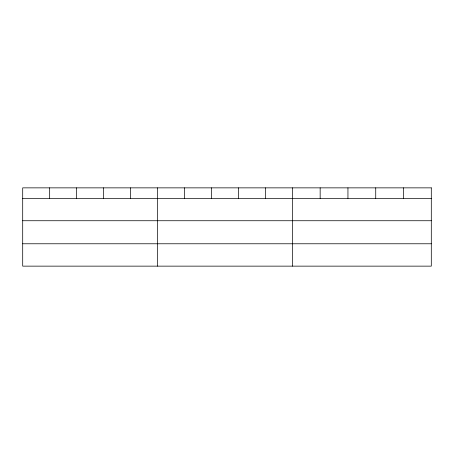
<?xml version="1.0" encoding="UTF-8"?>
<svg xmlns="http://www.w3.org/2000/svg" width="454" height="454" viewBox="0 0 454 454"><rect width="100%" height="100%" fill="white"/><g stroke="black" fill="none" stroke-linecap="round" stroke-linejoin="round"><path stroke-width="0.68" d="M22.7 198.37L431.3 198.37M22.7 220.735L431.3 220.735M22.7 243.775L431.3 243.775M403.515 187.86L403.515 198.37M375.73 187.86L375.73 198.37M347.946 187.86L347.946 198.37M320.161 187.86L320.161 198.37M292.376 187.86L292.376 266.14M265.408 187.86L265.408 198.37M238.441 187.86L238.441 198.37M211.473 187.86L211.473 198.37M184.506 187.86L184.506 198.37M157.538 187.86L157.538 266.14M130.57 187.86L130.57 198.37M103.603 187.86L103.603 198.37M76.635 187.86L76.635 198.37M49.668 187.86L49.668 198.37M431.3 187.86L22.7 187.86L22.7 266.14L431.3 266.14L431.3 187.86"/></g></svg>
